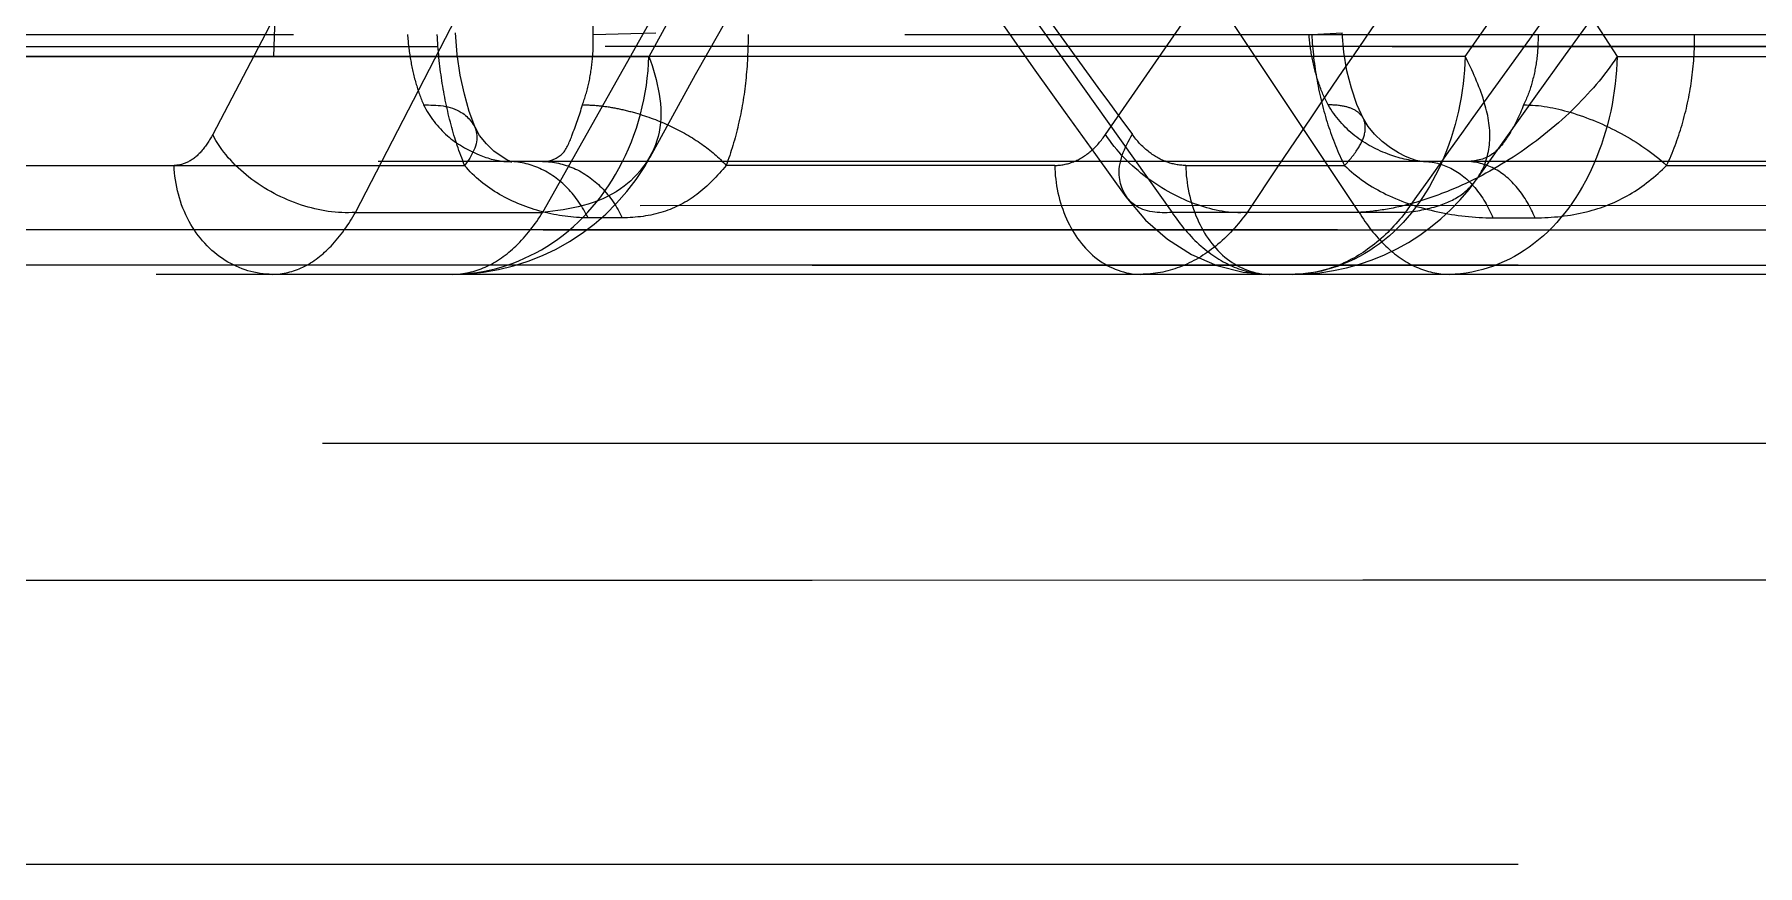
# Model space of a CAD drawing. Header units: millimetres. Extents: x 4625 to 5171, y -2661 to -1889.
# Drawn here: x 4972.636 to 4973.781, y -2173.023 to -2172.47 of the extents above; entities that cross this region are included whole.
import ezdxf

# ---------------------------------------------------------------- set-up
doc = ezdxf.new("R2010")
doc.units = ezdxf.units.MM
doc.header["$LTSCALE"] = 0.1
doc.linetypes.add('HIDDENX2', pattern=[19.05, 12.7, -6.35])
doc.layers.add('HIDDEN', color=8, linetype='HIDDENX2')

msp = doc.modelspace()

# ---------------------------------------------------------------- linework, layer by layer
at = {"layer": 'HIDDEN'}
for p, q in [((4972.8192, -2171.7242), (4972.7947, -2172.4848)), ((4973.0072, -2172.4701), (4973.0045, -2172.1161)), ((4973.0444, -2172.4848), (4973.1357, -2172.3175)), ((4973.5799, -2172.3175), (4973.6878, -2172.4848)), ((4973.7038, -2172.3175), (4973.5867, -2172.4847)), ((4972.8418, -2172.3693), (4972.7543, -2172.5366)), ((4973.3478, -2172.5366), (4973.4634, -2172.3693)), ((4972.8492, -2172.5884), (4972.9355, -2172.4211)), ((4973.0676, -2172.4211), (4972.9736, -2172.5884)), ((4973.273, -2172.4211), (4973.392, -2172.5884)), ((4973.5163, -2172.5884), (4973.405, -2172.4211)), ((4954.1644, -2172.4701), (4976.1183, -2172.4701)), ((4954.3931, -2172.4702), (4974.7866, -2172.4702)), ((4973.0072, -2172.4701), (4973.0488, -2172.4691)), ((4973.4849, -2172.4701), (4973.5051, -2172.4691)), ((5000.9551, -2172.4781), (4953.909, -2172.4781)), ((4956.3933, -2172.4782), (4992.5835, -2172.4782)), ((4972.4032, -2172.4848), (4973.0444, -2172.4848)), ((4972.7947, -2172.4848), (4972.5575, -2172.4847)), ((4973.5867, -2172.4847), (4972.7947, -2172.4848)), ((4973.6878, -2172.4848), (4975.0465, -2172.4848)), ((4976.0393, -2172.5546), (4954.15, -2172.5546)), ((4972.0659, -2172.5572), (4972.9218, -2172.5572)), ((4973.314, -2172.5572), (4973.0956, -2172.5572)), ((4973.4011, -2172.5572), (4973.5066, -2172.5572)), ((4973.7208, -2172.5572), (4975.443, -2172.5572)), ((4969.2284, -2172.5851), (4974.6236, -2172.5833)), ((4972.8492, -2172.5884), (4972.9736, -2172.5884)), ((4973.0266, -2172.5921), (4973.0038, -2172.5921)), ((4973.5471, -2172.5884), (4973.392, -2172.5884)), ((4973.6053, -2172.5921), (4973.6333, -2172.5921)), ((4977.3119, -2172.5999), (4967.4393, -2172.5999)), ((4969.164, -2172.6), (4977.3121, -2172.6001)), ((4977.432, -2172.6236), (4967.4377, -2172.6236)), ((4967.4379, -2172.6236), (4977.4314, -2172.6236)), ((4975.8918, -2172.6296), (4972.1049, -2172.6296)), ((4987.4323, -2172.7421), (4967.4318, -2172.7421)), ((4972.8075, -2172.8332), (4972.2038, -2172.8332)), ((4972.9983, -2172.8332), (4972.8075, -2172.8332)), ((4973.0879, -2172.8332), (4972.9983, -2172.8332)), ((4973.1527, -2172.8331), (4973.0879, -2172.8332)), ((4973.5189, -2172.833), (4973.1527, -2172.8331)), ((4977.432, -2173.0226), (4968.828, -2173.0213))]:
    msp.add_line(p, q, dxfattribs=at)
for points in [[(4973.0451, -2172.5516), (4973.0601, -2172.5242), (4973.0753, -2172.4968), (4973.0907, -2172.4694), (4973.1061, -2172.442), (4973.1217, -2172.4146), (4973.1374, -2172.3872)], [(4973.5946, -2172.5663), (4973.6141, -2172.5388), (4973.6338, -2172.5112), (4973.6536, -2172.4837), (4973.6735, -2172.4561), (4973.6935, -2172.4286), (4973.7137, -2172.401)], [(4973.2415, -2172.4096), (4973.2612, -2172.4377), (4973.281, -2172.4658), (4973.3009, -2172.4939), (4973.3209, -2172.522), (4973.3411, -2172.55), (4973.3613, -2172.578)], [(4972.9286, -2172.5313), (4972.9249, -2172.5213), (4972.9216, -2172.5098), (4972.9189, -2172.4971), (4972.9169, -2172.4835), (4972.9158, -2172.4691)], [(4973.5192, -2172.5261), (4973.5149, -2172.5166), (4973.5113, -2172.5058), (4973.5083, -2172.4942), (4973.5062, -2172.4818), (4973.5051, -2172.4691)], [(4973.5592, -2172.5546), (4973.5583, -2172.5545), (4973.5567, -2172.5543), (4973.5544, -2172.5538), (4973.5512, -2172.5528), (4973.5472, -2172.5512), (4973.5425, -2172.5488), (4973.5372, -2172.5455), (4973.5318, -2172.5413), (4973.5265, -2172.5364), (4973.5223, -2172.5313), (4973.5194, -2172.5265)], [(4972.9504, -2172.5546), (4972.9526, -2172.5547), (4972.9532, -2172.5548), (4972.9523, -2172.5545), (4972.9499, -2172.5534), (4972.9461, -2172.5511), (4972.9413, -2172.5476), (4972.9363, -2172.5429), (4972.9317, -2172.5373), (4972.9288, -2172.5318)], [(4973.3614, -2172.578), (4973.3744, -2172.5935), (4973.389, -2172.6063), (4973.4049, -2172.6164), (4973.4218, -2172.6237), (4973.4392, -2172.6281), (4973.4569, -2172.6296)]]:
    msp.add_lwpolyline(points, dxfattribs=at)
for centre, radius, start, end in [((4981.9962, -2166.1878), 10.7142, 215.23627, 216.33902), ((4983.5282, -2179.3365), 12.1355, 145.26042, 146.216), ((4983.8082, -2179.8537), 12.5728, 143.7601, 144.69962), ((4972.9135, -2172.4796), 0.15, 270, 332.5775), ((4973.4722, -2172.4796), 0.15, 270, 324.9165)]:
    msp.add_arc(centre, radius, start, end, dxfattribs=at)
for points, knots in [([(4972.8838, -2172.4701), (4972.8842, -2172.4756), (4972.8855, -2172.4866), (4972.889, -2172.5023), (4972.8925, -2172.5123), (4972.8945, -2172.517)], [0, 0, 0, 0, 0.344888, 0.680874, 1, 1, 1, 1]), ([(4972.9218, -2172.5572), (4972.9182, -2172.5484), (4972.9121, -2172.5298), (4972.9061, -2172.5006), (4972.9041, -2172.4804), (4972.9036, -2172.4701)], [0, 0, 0, 0, 0.318759, 0.654679, 1, 1, 1, 1]), ([(4973.0001, -2172.517), (4973.0018, -2172.5123), (4973.0047, -2172.5023), (4973.0071, -2172.4865), (4973.0074, -2172.4756), (4973.0073, -2172.4701)], [0, 0, 0, 0, 0.318333, 0.652846, 1, 1, 1, 1]), ([(4973.1102, -2172.4701), (4973.1102, -2172.4803), (4973.1093, -2172.5005), (4973.1044, -2172.5298), (4973.0989, -2172.5484), (4973.0956, -2172.5572)], [0, 0, 0, 0, 0.345864, 0.68154, 1, 1, 1, 1]), ([(4973.4957, -2172.517), (4973.4933, -2172.5123), (4973.4891, -2172.5024), (4973.485, -2172.4866), (4973.4835, -2172.4757), (4973.4831, -2172.4701)], [0, 0, 0, 0, 0.323753, 0.658057, 1, 1, 1, 1]), ([(4973.4849, -2172.4701), (4973.4854, -2172.4804), (4973.4877, -2172.5007), (4973.4949, -2172.53), (4973.5023, -2172.5485), (4973.5066, -2172.5572)], [0, 0, 0, 0, 0.341649, 0.676915, 1, 1, 1, 1]), ([(4973.6353, -2172.4701), (4973.6354, -2172.4756), (4973.6348, -2172.4866), (4973.6316, -2172.5024), (4973.628, -2172.5123), (4973.6257, -2172.517)], [0, 0, 0, 0, 0.343412, 0.678144, 1, 1, 1, 1]), ([(4973.7208, -2172.5572), (4973.7249, -2172.5485), (4973.7318, -2172.53), (4973.7381, -2172.5007), (4973.7394, -2172.4804), (4973.7394, -2172.4701)], [0, 0, 0, 0, 0.32203, 0.656982, 1, 1, 1, 1]), ([(4972.9135, -2172.6296), (4972.9353, -2172.6296), (4972.9815, -2172.6155), (4973.0307, -2172.5602), (4973.0435, -2172.5104), (4973.0443, -2172.4847)], [0, 0, 0, 0, 0.307213, 0.638071, 1, 1, 1, 1]), ([(4973.0443, -2172.4847), (4973.0499, -2172.5007), (4973.0588, -2172.5345), (4973.0264, -2172.5805), (4972.9916, -2172.5865), (4972.9736, -2172.5884)], [0, 0, 0, 0, 0.338256, 0.640826, 1, 1, 1, 1]), ([(4973.5868, -2172.4846), (4973.5862, -2172.509), (4973.5762, -2172.5561), (4973.5359, -2172.6129), (4973.4926, -2172.6296), (4973.4722, -2172.6296)], [0, 0, 0, 0, 0.363349, 0.696932, 1, 1, 1, 1]), ([(4973.6879, -2172.4848), (4973.6873, -2172.5091), (4973.6776, -2172.5559), (4973.6387, -2172.6126), (4973.5962, -2172.6296), (4973.5764, -2172.6296)], [0, 0, 0, 0, 0.367069, 0.700881, 1, 1, 1, 1]), ([(4973.6879, -2172.4848), (4973.6794, -2172.4977), (4973.6582, -2172.5223), (4973.6203, -2172.5524), (4973.5911, -2172.5679), (4973.5764, -2172.5739)], [0, 0, 0, 0, 0.319938, 0.668637, 1, 1, 1, 1]), ([(4973.5968, -2172.5628), (4973.6007, -2172.5562), (4973.6052, -2172.5394), (4973.5998, -2172.5121), (4973.5917, -2172.4942), (4973.5868, -2172.4846)], [0, 0, 0, 0, 0.282287, 0.605258, 1, 1, 1, 1]), ([(4972.8945, -2172.517), (4972.903, -2172.5169), (4972.9184, -2172.5174), (4972.9344, -2172.5372), (4972.9264, -2172.5512), (4972.9218, -2172.5572)], [0, 0, 0, 0, 0.389131, 0.653927, 1, 1, 1, 1]), ([(4972.8945, -2172.517), (4972.8985, -2172.5246), (4972.9089, -2172.5385), (4972.9294, -2172.5502), (4972.9438, -2172.5545), (4972.9503, -2172.5546)], [0, 0, 0, 0, 0.369949, 0.720987, 1, 1, 1, 1]), ([(4972.9736, -2172.5546), (4972.978, -2172.5545), (4972.988, -2172.5513), (4972.9939, -2172.5349), (4972.9982, -2172.524), (4973.0001, -2172.517)], [0, 0, 0, 0, 0.267772, 0.561721, 1, 1, 1, 1]), ([(4973, -2172.517), (4973.0038, -2172.5169), (4973.0115, -2172.5173), (4973.0233, -2172.5191), (4973.0313, -2172.5211), (4973.0354, -2172.5223)], [0, 0, 0, 0, 0.311865, 0.646612, 1, 1, 1, 1]), ([(4973.5192, -2172.5261), (4973.5182, -2172.5241), (4973.5144, -2172.5202), (4973.5059, -2172.5174), (4973.4994, -2172.5169), (4973.4957, -2172.517)], [0, 0, 0, 0, 0.259662, 0.585232, 1, 1, 1, 1]), ([(4973.5591, -2172.5546), (4973.5515, -2172.5545), (4973.5352, -2172.5506), (4973.5123, -2172.5387), (4973.5004, -2172.5247), (4973.4957, -2172.517)], [0, 0, 0, 0, 0.297639, 0.64487, 1, 1, 1, 1]), ([(4973.6257, -2172.517), (4973.623, -2172.5241), (4973.6171, -2172.5359), (4973.6054, -2172.5519), (4973.5933, -2172.5546), (4973.5876, -2172.5546)], [0, 0, 0, 0, 0.401586, 0.699041, 1, 1, 1, 1]), ([(4973.6257, -2172.517), (4973.6362, -2172.5168), (4973.6588, -2172.5213), (4973.6911, -2172.5349), (4973.7117, -2172.5488), (4973.7208, -2172.5572)], [0, 0, 0, 0, 0.2989, 0.64739, 1, 1, 1, 1]), ([(4973.0354, -2172.5223), (4973.0433, -2172.5246), (4973.0587, -2172.5303), (4973.0791, -2172.542), (4973.0908, -2172.5518), (4973.0956, -2172.5572)], [0, 0, 0, 0, 0.352958, 0.695575, 1, 1, 1, 1]), ([(4973.5066, -2172.5572), (4973.5101, -2172.5536), (4973.5158, -2172.5467), (4973.521, -2172.5359), (4973.5205, -2172.5287), (4973.5192, -2172.5261)], [0, 0, 0, 0, 0.425479, 0.754852, 1, 1, 1, 1]), ([(4972.7543, -2172.5366), (4972.7522, -2172.5406), (4972.7478, -2172.5475), (4972.739, -2172.5552), (4972.732, -2172.5572), (4972.7287, -2172.5572)], [0, 0, 0, 0, 0.390354, 0.716941, 1, 1, 1, 1]), ([(4972.8492, -2172.5884), (4972.8372, -2172.5893), (4972.8115, -2172.5851), (4972.7778, -2172.5673), (4972.7598, -2172.5477), (4972.7543, -2172.5366)], [0, 0, 0, 0, 0.320141, 0.670735, 1, 1, 1, 1]), ([(4973.314, -2172.5572), (4973.3182, -2172.5572), (4973.327, -2172.5554), (4973.3388, -2172.5479), (4973.345, -2172.5407), (4973.3478, -2172.5366)], [0, 0, 0, 0, 0.308477, 0.637713, 1, 1, 1, 1]), ([(4973.4419, -2172.5884), (4973.4309, -2172.5893), (4973.4067, -2172.5846), (4973.3739, -2172.5666), (4973.355, -2172.5477), (4973.3478, -2172.5366)], [0, 0, 0, 0, 0.297344, 0.64225, 1, 1, 1, 1]), ([(4973.392, -2172.5884), (4973.3836, -2172.5891), (4973.366, -2172.588), (4973.3526, -2172.5621), (4973.3605, -2172.5452), (4973.3656, -2172.5366)], [0, 0, 0, 0, 0.33339, 0.605782, 1, 1, 1, 1]), ([(4973.4011, -2172.5572), (4973.3967, -2172.5572), (4973.3876, -2172.5554), (4973.3753, -2172.548), (4973.3686, -2172.5407), (4973.3656, -2172.5366)], [0, 0, 0, 0, 0.308552, 0.638575, 1, 1, 1, 1]), ([(4972.794, -2172.6296), (4972.7831, -2172.6296), (4972.7601, -2172.6225), (4972.7355, -2172.5949), (4972.7291, -2172.57), (4972.7287, -2172.5572)], [0, 0, 0, 0, 0.306295, 0.637604, 1, 1, 1, 1]), ([(4973.0038, -2172.5921), (4972.9936, -2172.5919), (4972.9731, -2172.5892), (4972.9445, -2172.5779), (4972.9282, -2172.5649), (4972.9218, -2172.5572)], [0, 0, 0, 0, 0.332847, 0.670493, 1, 1, 1, 1]), ([(4973.0038, -2172.5921), (4973.0003, -2172.5848), (4972.9915, -2172.5716), (4972.9726, -2172.5579), (4972.9577, -2172.5546), (4972.9504, -2172.5546)], [0, 0, 0, 0, 0.351319, 0.681437, 1, 1, 1, 1]), ([(4972.9735, -2172.5546), (4972.9806, -2172.5546), (4972.9953, -2172.5578), (4973.0142, -2172.5714), (4973.0231, -2172.5847), (4973.0266, -2172.5921)], [0, 0, 0, 0, 0.311736, 0.641355, 1, 1, 1, 1]), ([(4973.0956, -2172.5572), (4973.0897, -2172.5642), (4973.0777, -2172.5772), (4973.0535, -2172.5898), (4973.0358, -2172.5919), (4973.0266, -2172.5921)], [0, 0, 0, 0, 0.340965, 0.655111, 1, 1, 1, 1]), ([(4973.314, -2172.5572), (4973.3143, -2172.5693), (4973.3193, -2172.5928), (4973.3394, -2172.6212), (4973.361, -2172.6296), (4973.3712, -2172.6296)], [0, 0, 0, 0, 0.363049, 0.697021, 1, 1, 1, 1]), ([(4973.4011, -2172.5572), (4973.4014, -2172.5693), (4973.4062, -2172.5927), (4973.4257, -2172.6211), (4973.447, -2172.6296), (4973.457, -2172.6296)], [0, 0, 0, 0, 0.365853, 0.700112, 1, 1, 1, 1]), ([(4973.5066, -2172.5572), (4973.5147, -2172.5651), (4973.5345, -2172.5782), (4973.5686, -2172.5893), (4973.593, -2172.5919), (4973.6053, -2172.5921)], [0, 0, 0, 0, 0.316708, 0.654205, 1, 1, 1, 1]), ([(4973.5471, -2172.5884), (4973.5544, -2172.5876), (4973.5678, -2172.5853), (4973.5857, -2172.5772), (4973.5939, -2172.5679), (4973.5968, -2172.5628)], [0, 0, 0, 0, 0.382133, 0.69703, 1, 1, 1, 1]), ([(4973.5592, -2172.5546), (4973.5654, -2172.5546), (4973.5786, -2172.558), (4973.5949, -2172.5719), (4973.6023, -2172.5848), (4973.6053, -2172.5921)], [0, 0, 0, 0, 0.297007, 0.625128, 1, 1, 1, 1]), ([(4973.6333, -2172.5921), (4973.6304, -2172.585), (4973.6232, -2172.5721), (4973.6071, -2172.5581), (4973.5939, -2172.5546), (4973.5876, -2172.5546)], [0, 0, 0, 0, 0.368858, 0.69775, 1, 1, 1, 1]), ([(4973.6333, -2172.5921), (4973.6448, -2172.5919), (4973.6667, -2172.5898), (4973.6971, -2172.5778), (4973.7133, -2172.5645), (4973.7208, -2172.5572)], [0, 0, 0, 0, 0.356165, 0.676439, 1, 1, 1, 1]), ([(4973.5764, -2172.5739), (4973.5695, -2172.5767), (4973.556, -2172.5816), (4973.5358, -2172.5865), (4973.5226, -2172.5881), (4973.5163, -2172.5884)], [0, 0, 0, 0, 0.35832, 0.693698, 1, 1, 1, 1]), ([(4972.794, -2172.6296), (4972.8009, -2172.6296), (4972.8158, -2172.6258), (4972.8349, -2172.6106), (4972.8447, -2172.5964), (4972.8492, -2172.5884)], [0, 0, 0, 0, 0.288974, 0.614602, 1, 1, 1, 1]), ([(4972.9135, -2172.6296), (4972.921, -2172.6296), (4972.9368, -2172.6259), (4972.9577, -2172.6108), (4972.9686, -2172.5965), (4972.9736, -2172.5884)], [0, 0, 0, 0, 0.295358, 0.622842, 1, 1, 1, 1]), ([(4973.4419, -2172.5884), (4973.4359, -2172.5967), (4973.4227, -2172.6113), (4973.3981, -2172.6261), (4973.3799, -2172.6296), (4973.3712, -2172.6296)], [0, 0, 0, 0, 0.361187, 0.68941, 1, 1, 1, 1]), ([(4973.392, -2172.5884), (4973.3975, -2172.5966), (4973.4095, -2172.611), (4973.4321, -2172.6259), (4973.449, -2172.6296), (4973.457, -2172.6296)], [0, 0, 0, 0, 0.370816, 0.698281, 1, 1, 1, 1]), ([(4973.5471, -2172.5884), (4973.5407, -2172.5967), (4973.5265, -2172.6114), (4973.5005, -2172.6261), (4973.4814, -2172.6296), (4973.4722, -2172.6296)], [0, 0, 0, 0, 0.356813, 0.68664, 1, 1, 1, 1]), ([(4973.5163, -2172.5884), (4973.5213, -2172.5965), (4973.5322, -2172.6108), (4973.553, -2172.6259), (4973.5689, -2172.6296), (4973.5764, -2172.6296)], [0, 0, 0, 0, 0.37724, 0.704717, 1, 1, 1, 1]), ([(4976.4465, -2172.8358), (4976.202, -2172.8357), (4975.7132, -2172.8349), (4974.9806, -2172.8335), (4974.2493, -2172.8329), (4973.7622, -2172.833), (4973.5189, -2172.833)], [0, 0, 0, 0, 0.250532, 0.500868, 0.750713, 1, 1, 1, 1])]:
    msp.add_open_spline(points, degree=3, knots=knots, dxfattribs=at)

doc.saveas('drawing.dxf')
